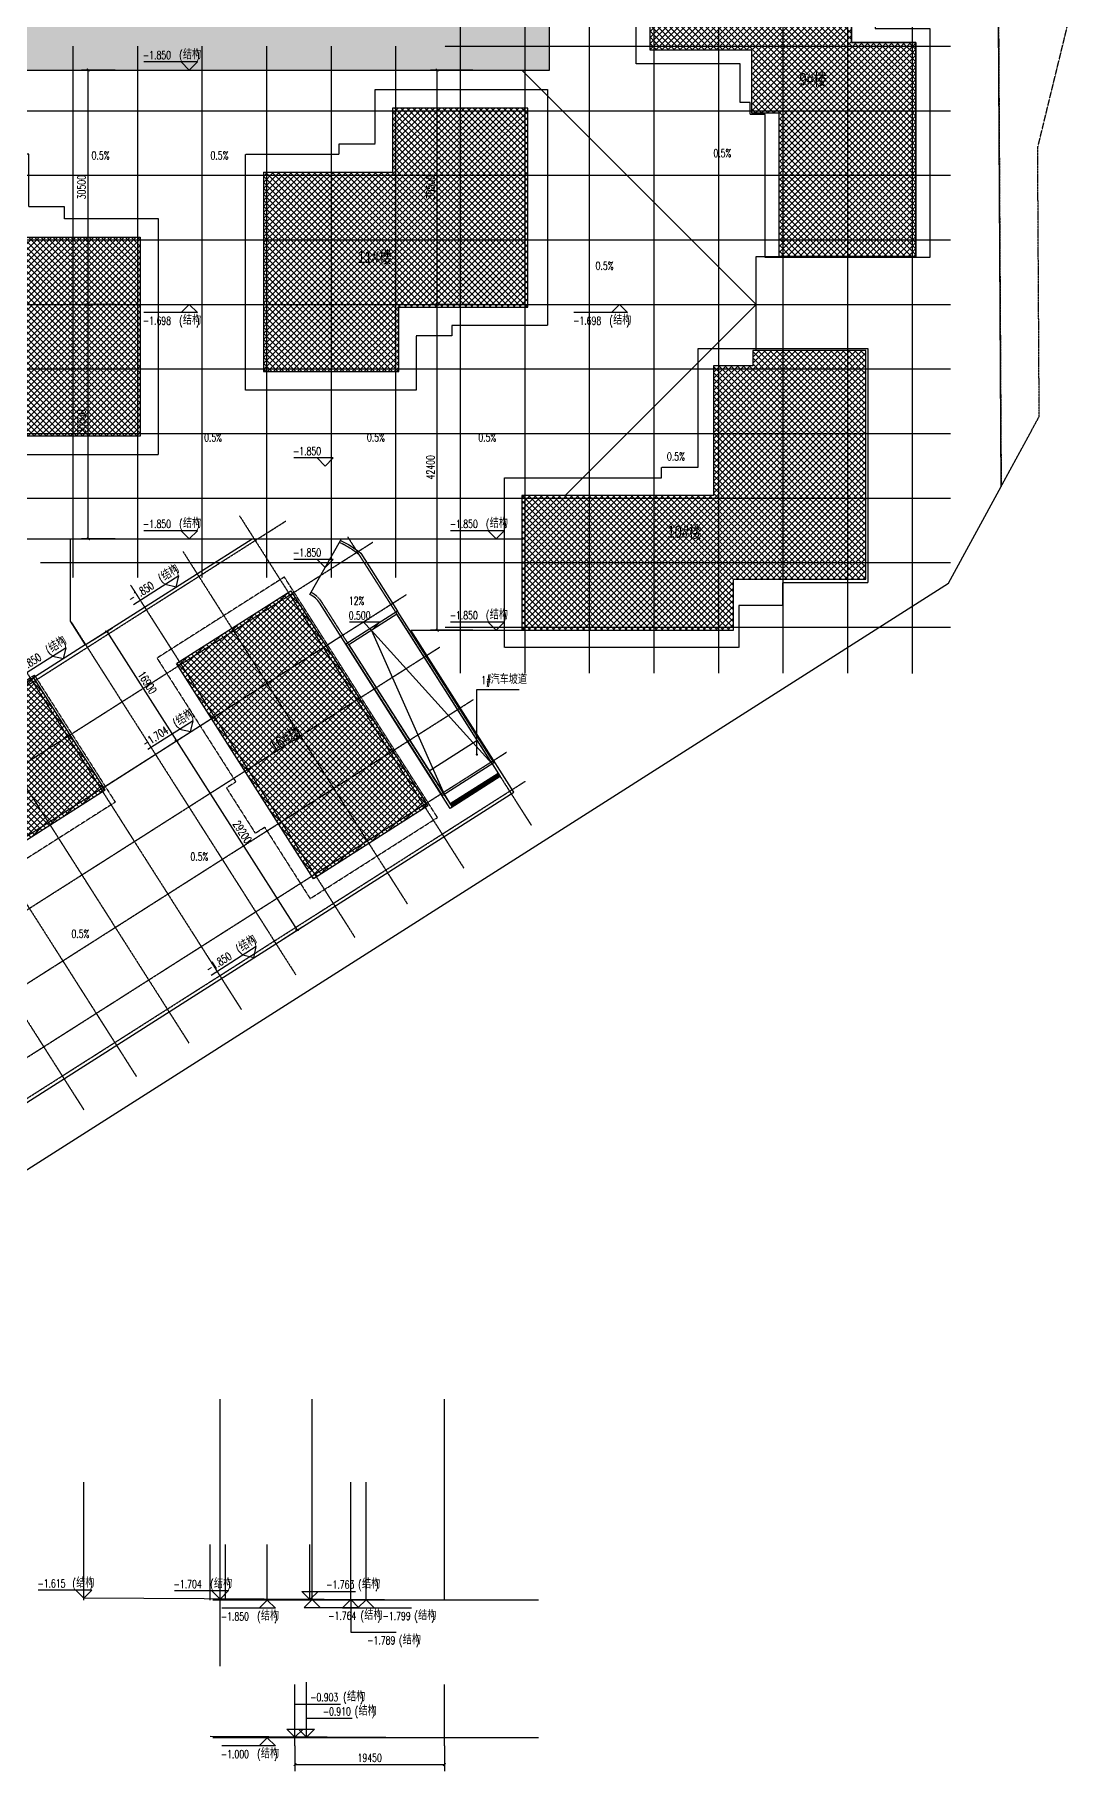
# Model space of a CAD drawing. Extents: x -46296 to 410892, y -135666 to 238728.
# Drawn here: x 275493 to 410892, y -135666 to 90314 of the extents above; entities that cross this region are included whole.
import ezdxf

# ---------------------------------------------------------------- set-up
doc = ezdxf.new("R2010")
doc.units = 0
doc.header["$LTSCALE"] = 10
doc.header["$MEASUREMENT"] = 0
for name, pattern in [('ACAD_ISO04W100', [30, 24, -3, 0, -3]), ('DASH', [0.35, 0.25, -0.1]), ('DOTE', [2.42, 2, -0.2, 0.02, -0.2])]:
    doc.linetypes.add(name, pattern=pattern)
for name, color, linetype in [('0 @ 1', 7, 'Continuous'), ('01-标注_尺寸', 124, 'Continuous'), ('01-标注_标高', 200, 'Continuous'), ('01-标注_符号', 200, 'Continuous'), ('02-TEXT_标注', 130, 'Continuous'), ('05-填充_天正', 26, 'Continuous'), ('A-O_分水线', 127, 'Continuous'), ('A-TECH_结构', 21, 'Continuous'), ('A_AXIS-轴线', 36, 'DOTE'), ('A_STR-砼墙', 51, 'Continuous'), ('M-用地 红线', 20, 'ACAD_ISO04W100'), ('看线', 241, 'Continuous')]:
    doc.layers.add(name, color=color, linetype=linetype)
doc.styles.add('_TCH_DIM', font='SIMPLEX', dxfattribs={"bigfont": 'GBCBIG'})
doc.styles.add('_TCH_DIM_T3', font='SIMPLEX', dxfattribs={"width": 0.705882, "bigfont": 'GBCBIG'})
doc.styles.add('Arial', font='arial.ttf', dxfattribs={"width": 0.75, "height": 2.5})
doc.dimstyles.new('_TCH_ARCH&&350', dxfattribs={"dimtxt": 1041.25, "dimasz": 350, "dimexe": 875, "dimexo": 1050, "dimgap": 350, "dimtad": 1, "dimdec": 0, "dimzin": 0, "dimdsep": 46, "dimtxsty": '_TCH_DIM_T3', "dimblk": 'ARCHTICK', "dimcen": 0.09, "dimclrt": 7, "dimazin": 2, "dimtfac": 1, "dimtdec": 0, "dimtix": 1, "dimtmove": 2, "dimatfit": 3, "dimfxl": 0, "dimtolj": 1, "dimtzin": 0, "dimarcsym": 0})
pattern_1 = [(45, (0, 0), (-392.8862, 392.8862), []), (135, (0, 0), (-392.8862, -392.8862), [])]

# ---------------------------------------------------------------- blocks, each defined once
blk = doc.blocks.new('104 轴线')
for p, q in [((-33600, 142600), (-33600, -14400)), ((-25200, 142600), (-25200, -14400)), ((-16800, 142600), (-16800, -14400)), ((-8400, 142600), (-8400, -14400)), ((0, 142600), (0, -14400)), ((8400, 142578), (8400, -14422)), ((-50400, 134200), (-50400, -14400)), ((-42000, 134200), (-42000, -14400)), ((-100800, 67200), (-100800, -2001)), ((-92400, 67200), (-92400, -2001)), ((-84000, 67200), (-84000, -2001)), ((-75600, 67200), (-75600, -2001)), ((-67200, 67200), (-67200, -2001)), ((-58800, 67200), (-58800, -2001)), ((-52400, 67200), (13400, 67200)), ((-139073, 58800), (13400, 58800)), ((-139073, 50400), (13400, 50400)), ((-139073, 42000), (13400, 42000)), ((-139073, 33600), (13400, 33600)), ((-139073, 25200), (13400, 25200)), ((-139073, 16800), (13400, 16800)), ((-139073, 8400), (13400, 8400)), ((-158456, -48930), (-73109, 5398)), ((-79126, 6098), (-49948, -39738)), ((-153945, -56016), (-61764, 2663)), ((-65036, 3331), (-41175, -34153)), ((-105000, 0), (13400, 0)), ((-105000, 0), (13400, 0)), ((-86465, 1426), (-57287, -44410)), ((-115209, -1092), (-78883, -58157)), ((-149616, -62863), (-57436, -4184)), ((-149595, -62849), (-57415, -4171)), ((-93298, -2923), (-64120, -48760)), ((-122042, -5442), (-85716, -62507)), ((-100975, -7810), (-71797, -53646)), ((-52368, -8400), (13400, -8400)), ((-145267, -69696), (-53086, -11017)), ((-145246, -69682), (-53065, -11004)), ((-128875, -9791), (-92549, -66856)), ((-135708, -14141), (-99382, -71206)), ((-140917, -76529), (-48736, -17850)), ((-140896, -76515), (-48715, -17837)), ((-136567, -83362), (-44387, -24683)), ((-136546, -83348), (-44366, -24670)), ((-134130, -87144), (-41949, -28466))]:
    blk.add_line(p, q)
at = {"layer": 'Defpoints'}
blk.add_lwpolyline([(13135, -2670), (19996, 9914), (18926, 200140), (-165691, 199501, 0.0648429), (-234306, 190322, 0.0648942), (-298282, 163874), (-300993, 152958), (-177498, -41043), (-162540, -55229), (-143745, -84755), (-123037, -89354), (13135, -2670)], format="xyb", close=True, dxfattribs=at)
blk = doc.blocks.new('_ArchTick')
at = {"color": 0, "linetype": 'ByBlock', "const_width": 0.4}
blk.add_lwpolyline([(-0.5, -0.5), (0.5, 0.5)], dxfattribs=at)
blk = doc.blocks.new('*D2029')
at = {"layer": '01-标注_尺寸', "color": 0, "lineweight": -2, "transparency": 16777216}
for p, q in [((309355, -132363), (309355, -135666)), ((328805, -132363), (328805, -135666)), ((309355, -134791), (328805, -134791))]:
    blk.add_line(p, q, dxfattribs=at)
at = {"layer": 'Defpoints', "color": 0, "transparency": 16777216}
for p in [(309355, -131313), (328805, -131313), (328805, -134791)]:
    blk.add_point(p, dxfattribs=at)
at = {"layer": '01-标注_尺寸', "color": 0, "lineweight": -2, "transparency": 16777216, "xscale": 350, "yscale": 350, "zscale": 350, "rotation": 180}
blk.add_blockref('_ArchTick', (309355, -134791), dxfattribs=at)
at = {"layer": '01-标注_尺寸', "color": 0, "lineweight": -2, "transparency": 16777216, "xscale": 350, "yscale": 350, "zscale": 350}
blk.add_blockref('_ArchTick', (328805, -134791), dxfattribs=at)
at = {"layer": '01-标注_尺寸', "color": 7, "transparency": 16777216, "insert": (319080, -133921), "char_height": 1041.2, "attachment_point": 5, "style": '_TCH_DIM_T3'}
blk.add_mtext('\\A1;19450', dxfattribs=at)
blk = doc.blocks.new('*D2033')
at = {"layer": '01-标注_尺寸', "color": 0, "lineweight": -2, "transparency": 16777216}
for p, q in [((332507, 55223), (326993, 55223)), ((327868, 12823), (327868, 55223)), ((332507, 12823), (326993, 12823))]:
    blk.add_line(p, q, dxfattribs=at)
at = {"layer": 'Defpoints', "color": 0, "transparency": 16777216}
for p in [(327868, 55223), (333557, 55223), (333557, 12823)]:
    blk.add_point(p, dxfattribs=at)
at = {"layer": '01-标注_尺寸', "color": 0, "lineweight": -2, "transparency": 16777216, "xscale": 350, "yscale": 350, "zscale": 350}
for p, rotation in [((327868, 55223), 90), ((327868, 12823), 270)]:
    blk.add_blockref('_ArchTick', p, dxfattribs=dict(at, rotation=rotation))
at = {"layer": '01-标注_尺寸', "color": 7, "transparency": 16777216, "insert": (326997, 34023), "char_height": 1041.2, "attachment_point": 5, "rotation": 90, "style": '_TCH_DIM_T3'}
blk.add_mtext('\\A1;42400', dxfattribs=at)
blk = doc.blocks.new('*D2034')
at = {"layer": '01-标注_尺寸', "color": 0, "lineweight": -2, "transparency": 16777216}
for p, q in [((332507, 85723), (326993, 85723)), ((327868, 55223), (327868, 85723)), ((332507, 55223), (326993, 55223))]:
    blk.add_line(p, q, dxfattribs=at)
at = {"layer": 'Defpoints', "color": 0, "transparency": 16777216}
for p in [(327868, 85723), (333557, 85723), (333557, 55223)]:
    blk.add_point(p, dxfattribs=at)
at = {"layer": '01-标注_尺寸', "color": 0, "lineweight": -2, "transparency": 16777216, "xscale": 350, "yscale": 350, "zscale": 350}
for p, rotation in [((327868, 85723), 90), ((327868, 55223), 270)]:
    blk.add_blockref('_ArchTick', p, dxfattribs=dict(at, rotation=rotation))
at = {"layer": '01-标注_尺寸', "color": 7, "transparency": 16777216, "insert": (326997, 70473), "char_height": 1041.2, "attachment_point": 5, "rotation": 90, "style": '_TCH_DIM_T3'}
blk.add_mtext('\\A1;30500', dxfattribs=at)
blk = doc.blocks.new('*D2035')
at = {"layer": '01-标注_尺寸', "color": 0, "lineweight": -2, "transparency": 16777216}
for p, q in [((285981, 55223), (281586, 55223)), ((282461, 24723), (282461, 55223)), ((285981, 24723), (281586, 24723))]:
    blk.add_line(p, q, dxfattribs=at)
at = {"layer": 'Defpoints', "color": 0, "transparency": 16777216}
for p in [(282461, 55223), (287031, 55223), (287031, 24723)]:
    blk.add_point(p, dxfattribs=at)
at = {"layer": '01-标注_尺寸', "color": 0, "lineweight": -2, "transparency": 16777216, "xscale": 350, "yscale": 350, "zscale": 350}
for p, rotation in [((282461, 55223), 90), ((282461, 24723), 270)]:
    blk.add_blockref('_ArchTick', p, dxfattribs=dict(at, rotation=rotation))
at = {"layer": '01-标注_尺寸', "color": 7, "transparency": 16777216, "insert": (281590, 39973), "char_height": 1041.2, "attachment_point": 5, "rotation": 90, "style": '_TCH_DIM_T3'}
blk.add_mtext('\\A1;30500', dxfattribs=at)
blk = doc.blocks.new('*D2036')
at = {"layer": '01-标注_尺寸', "color": 0, "lineweight": -2, "transparency": 16777216}
for p, q in [((285981, 85723), (281586, 85723)), ((282461, 55223), (282461, 85723)), ((285981, 55223), (281586, 55223))]:
    blk.add_line(p, q, dxfattribs=at)
at = {"layer": 'Defpoints', "color": 0, "transparency": 16777216}
for p in [(282461, 85723), (287031, 85723), (287031, 55223)]:
    blk.add_point(p, dxfattribs=at)
at = {"layer": '01-标注_尺寸', "color": 0, "lineweight": -2, "transparency": 16777216, "xscale": 350, "yscale": 350, "zscale": 350}
for p, rotation in [((282461, 85723), 90), ((282461, 55223), 270)]:
    blk.add_blockref('_ArchTick', p, dxfattribs=dict(at, rotation=rotation))
at = {"layer": '01-标注_尺寸', "color": 7, "transparency": 16777216, "insert": (281590, 70473), "char_height": 1041.2, "attachment_point": 5, "rotation": 90, "style": '_TCH_DIM_T3'}
blk.add_mtext('\\A1;30500', dxfattribs=at)
blk = doc.blocks.new('*D2037')
at = {"layer": '01-标注_尺寸', "color": 0, "lineweight": -2, "transparency": 16777216}
for p, q in [((282963, 11464), (285605, 13146)), ((284867, 12676), (293942, -1581)), ((292038, -2793), (294680, -1111))]:
    blk.add_line(p, q, dxfattribs=at)
at = {"layer": 'Defpoints', "color": 0, "transparency": 16777216}
for p in [(282077, 10900), (293942, -1581), (291152, -3357)]:
    blk.add_point(p, dxfattribs=at)
at = {"layer": '01-标注_尺寸', "color": 0, "lineweight": -2, "transparency": 16777216, "xscale": 350, "yscale": 350, "zscale": 350}
for p, rotation in [((284867, 12676), 122.4792185550932), ((293942, -1581), 302.4792185550932)]:
    blk.add_blockref('_ArchTick', p, dxfattribs=dict(at, rotation=rotation))
at = {"layer": '01-标注_尺寸', "color": 7, "transparency": 16777216, "insert": (290139, 6015), "char_height": 1041.2, "attachment_point": 5, "rotation": 302.47922, "style": '_TCH_DIM_T3'}
blk.add_mtext('\\A1;16900', dxfattribs=at)
blk = doc.blocks.new('*D2038')
at = {"layer": '01-标注_尺寸', "color": 0, "lineweight": -2, "transparency": 16777216}
for p, q in [((292038, -2793), (294680, -1111)), ((293942, -1581), (309622, -26214)), ((307718, -27426), (310360, -25744))]:
    blk.add_line(p, q, dxfattribs=at)
at = {"layer": 'Defpoints', "color": 0, "transparency": 16777216}
for p in [(291152, -3357), (309622, -26214), (306832, -27989)]:
    blk.add_point(p, dxfattribs=at)
at = {"layer": '01-标注_尺寸', "color": 0, "lineweight": -2, "transparency": 16777216, "xscale": 350, "yscale": 350, "zscale": 350}
for p, rotation in [((293942, -1581), 122.4792185550931), ((309622, -26214), 302.4792185550931)]:
    blk.add_blockref('_ArchTick', p, dxfattribs=dict(at, rotation=rotation))
at = {"layer": '01-标注_尺寸', "color": 7, "transparency": 16777216, "insert": (302516, -13430), "char_height": 1041.2, "attachment_point": 5, "rotation": 302.47922, "style": '_TCH_DIM_T3'}
blk.add_mtext('\\A1;29200', dxfattribs=at)

msp = doc.modelspace()

# ---------------------------------------------------------------- hatches: boundary and pattern name
at = {"layer": '05-填充_天正'}
h = msp.add_hatch(dxfattribs=at)
h.set_pattern_fill('ANSI37', color=256, scale=350)
h.set_pattern_definition(pattern_1)
h.paths.add_polyline_path([(355556.4, 106022.8), (381756.4, 106022.8), (381756.4, 89322.8), (390156.4, 89322.8), (390156.4, 61472.8), (372356.4, 61472.8), (372356.4, 80122.8), (368806.4, 80122.8), (368806.4, 88322.8), (355556.4, 88322.8)])
h = msp.add_hatch(dxfattribs=at)
h.set_pattern_fill('ANSI37', color=256, scale=350)
h.set_pattern_definition(pattern_1)
edge = h.paths.add_edge_path()
edge.add_line((305256.4, 72422.8), (305256.4, 46472.8))
edge.add_line((305256.4, 46472.8), (322856.4, 46472.8))
edge.add_line((322856.4, 46472.8), (322856.4, 54872.8))
edge.add_line((322856.4, 54872.8), (339656.4, 54872.8))
edge.add_line((339656.4, 54872.8), (339656.5, 80772.8))
edge.add_line((339656.5, 80772.8), (322056.4, 80772.8))
edge.add_line((322056.4, 80772.8), (322056.4, 72372.8))
edge.add_line((322056.4, 72372.8), (305256.4, 72372.8))
h = msp.add_hatch(dxfattribs=at)
h.set_pattern_fill('ANSI37', color=256, scale=350)
h.set_pattern_definition(pattern_1)
h.paths.add_polyline_path([(254906.4, 72372.8), (272456.4, 72372.8), (272456.4, 63972.8), (289206.4, 63972.8), (289206.4, 38072.8), (271656.4, 38072.8), (271656.4, 46472.8), (254906.4, 46472.8)])
h = msp.add_hatch(dxfattribs=at)
h.set_pattern_fill('ANSI37', color=256, scale=350)
h.set_pattern_definition(pattern_1)
h.paths.add_polyline_path([(338856.4, 30372.8), (338856.4, 12822.8), (366406.4, 12822.8), (366406.4, 19472.8), (383656.4, 19472.8), (383656.4, 49222.8), (368956.4, 49222.8), (368956.4, 47222.8), (363806.4, 47222.8), (363806.4, 30372.8)])
h = msp.add_hatch(dxfattribs=at)
h.set_pattern_fill('ANSI37', color=256, scale=350)
h.set_pattern_definition(pattern_1)
edge = h.paths.add_edge_path()
edge.add_line((293968.5, 8516.2), (308820.6, 17962.5))
edge.add_line((308820.6, 17962.5), (326646.2, -10046.7))
edge.add_line((326646.2, -10046.7), (311750.1, -19520.1))
edge.add_line((311750.1, -19520.1), (293939.7, 8497.8))
h = msp.add_hatch(dxfattribs=at)
h.set_pattern_fill('ANSI37', color=256, scale=350)
h.set_pattern_definition(pattern_1)
edge = h.paths.add_edge_path()
edge.add_line((275585.1, 6293.3), (275370.3, 6630.8))
edge.add_line((275370.3, 6630.8), (226104.8, -24729.7))
edge.add_line((226104.8, -24729.7), (248443.8, -59822.9))
edge.add_line((248443.8, -59822.9), (262784.7, -50694))
edge.add_line((262784.7, -50694), (249734.6, -30192.9))
edge.add_line((249734.6, -30192.9), (284659, -7961.3))
edge.add_line((284659, -7961.3), (275388.4, 6642.3))
at = {"layer": 'A-TECH_结构'}
h = msp.add_hatch(dxfattribs=at)
h.set_pattern_fill('ANSI31', color=256, scale=100, angle=77.477531)
h.set_pattern_definition([(122.477531, (1096618.83, 5816.8), (-133.92183, -85.2438), [])])
h.paths.add_polyline_path([(336068.5, -6225.6), (335800, -5803.8), (329557.4, -9777.4), (329825.9, -10199.2)])
at = {"layer": '看线'}
h = msp.add_hatch(dxfattribs=at)
h.set_pattern_fill('砂灰土', color=256, scale=500)
h.set_pattern_definition([(37.5, (0, 0), (-62.9934, 1926.824), [0, -1520, 0, -1700, 0, -1625]), (7.5, (0, 0), (1769.777, 2822.146), [0, -820, 0, -1370, 0, -525]), (327.5, (-1230, 0), (3114.142, 5.659), [0, -500, 0, -1800, 0, -2350]), (317.5, (-1230, 0), (3006.127, 877.676), [0, -250, 0, -1180, 0, -1350])])
h.paths.add_polyline_path([(240808.3, 115942.5), (252356.4, 109930.9), (252356.4, 85722.8), (342456.4, 85722.8), (342456.4, 149322.8), (325467.5, 149322.8), (272530.4, 176880.1)])

# ---------------------------------------------------------------- linework, layer by layer
at = {"layer": '01-标注_标高'}
for p, q in [((296659.9, 86772.8), (289675.3, 86772.8)), ((295609.9, 85722.8), (294559.9, 86772.8)), ((295609.9, 85722.8), (296659.9, 86772.8)), ((295609.9, 55222.8), (294559.9, 54172.8)), ((295609.9, 55222.8), (296659.9, 54172.8)), ((351592, 55222.6), (350542, 54172.6)), ((351592, 55222.6), (352642, 54172.6)), ((296659.9, 54172.8), (289675.3, 54172.8)), ((352642, 54172.6), (345657.4, 54172.6)), ((314344.1, 35237.2), (309207.6, 35237.2)), ((313294.1, 34187.2), (312244.1, 35237.2)), ((313294.1, 34187.2), (314344.1, 35237.2)), ((296659.9, 25772.8), (289675.3, 25772.8)), ((295609.9, 24722.8), (294559.9, 25772.8)), ((295609.9, 24722.8), (296659.9, 25772.8)), ((336580.7, 25772.8), (329596.1, 25772.8)), ((335530.7, 24722.8), (334480.7, 25772.8)), ((335530.7, 24722.8), (336580.7, 25772.8)), ((314344.1, 22040.1), (309207.6, 22040.1)), ((313294.1, 20990.1), (312244.1, 22040.1)), ((313294.1, 20990.1), (314344.1, 22040.1)), ((294224.1, 19879.8), (288332, 16129.1)), ((293902.2, 18430.2), (292452.6, 18752.1)), ((293902.2, 18430.2), (294224.1, 19879.8)), ((320382.2, 13854.9), (316460.5, 13854.9)), ((319332.2, 12804.9), (318282.2, 13854.9)), ((319332.2, 12804.9), (320382.2, 13854.9)), ((336580.7, 13872.8), (329596.1, 13872.8)), ((335530.7, 12822.8), (334480.7, 13872.8)), ((335530.7, 12822.8), (336580.7, 13872.8)), ((279569, 10548.2), (273676.9, 6797.6)), ((279247.1, 9098.6), (277797.5, 9420.5)), ((279247.1, 9098.6), (279569, 10548.2)), ((296101.7, 1038.8), (290209.7, -2711.9)), ((295779.8, -410.9), (296101.7, 1038.8)), ((295779.8, -410.9), (294330.2, -88.9)), ((304324.4, -28341.1), (298432.3, -32091.8)), ((304002.5, -29790.7), (304324.4, -28341.1)), ((304002.5, -29790.7), (302552.9, -29468.8)), ((282930.2, -112111.2), (275945.6, -112111.2)), ((281880.2, -113161.2), (280830.2, -112111.2)), ((281880.2, -113161.2), (282930.2, -112111.2)), ((300655.2, -112199.8), (293670.6, -112199.8)), ((299605.2, -113249.8), (298555.2, -112199.8)), ((299605.2, -113249.8), (300655.2, -112199.8)), ((311305.2, -113308.3), (310255.2, -112258.3)), ((310255.2, -112258.3), (317239.8, -112258.3)), ((311305.2, -113308.3), (312355.2, -112258.3)), ((306805.2, -114445.8), (299820.6, -114445.8)), ((305755.2, -113395.8), (304705.2, -114445.8)), ((305755.2, -113395.8), (306805.2, -114445.8)), ((316605.2, -113334.8), (315555.2, -114384.8)), ((315555.2, -114384.8), (317655.2, -114384.8)), ((316605.2, -113334.8), (317655.2, -114384.8)), ((316605.2, -113334.8), (316605.2, -117560.6)), ((318605.2, -113344.8), (317555.2, -114394.8)), ((317555.2, -114394.8), (324539.8, -114394.8)), ((318605.2, -113344.8), (319655.2, -114394.8)), ((316605.2, -117560.6), (322539.8, -117560.6)), ((309355.2, -131216.1), (309355.2, -126925.4)), ((309355.2, -126925.4), (315289.8, -126925.4)), ((310855.2, -131223.6), (310855.2, -128773.6)), ((310855.2, -128773.6), (316789.8, -128773.6)), ((309355.2, -131216.1), (308305.2, -130166.1)), ((308305.2, -130166.1), (310405.2, -130166.1)), ((309355.2, -131216.1), (310405.2, -130166.1)), ((310855.2, -131223.6), (309805.2, -130173.6)), ((309805.2, -130173.6), (311905.2, -130173.6)), ((310855.2, -131223.6), (311905.2, -130173.6)), ((306805.2, -132363.3), (299820.6, -132363.3)), ((305755.2, -131313.3), (304705.2, -132363.3)), ((305755.2, -131313.3), (306805.2, -132363.3))]:
    msp.add_line(p, q, dxfattribs=at)
at = {"layer": '01-标注_标高', "color": 1}
for p, q in [((311605.2, -113309.8), (310555.2, -114359.8)), ((310555.2, -114359.8), (317539.8, -114359.8)), ((311605.2, -113309.8), (312655.2, -114359.8))]:
    msp.add_line(p, q, dxfattribs=at)
at = {"layer": '01-标注_符号'}
for p, q in [((333028.2, -3368.9), (333028.2, 5107.4)), ((333028.2, 5107.4), (338512.1, 5107.4))]:
    msp.add_line(p, q, dxfattribs=at)
for points in [[(284083.1, 75495.6, 0, 0, 0), (284083.1, 79372.8, 280, 0, 0), (284083.1, 80422.8, 0, 0, 0)], [(299555.8, 75495.6, 0, 0, 0), (299555.8, 79372.8, 280, 0, 0), (299555.8, 80422.8, 0, 0, 0)], [(363437.8, 74913.1, 0, 0, 0), (356087.8, 74913.1, 280, 0, 0), (355037.8, 74913.1, 0, 0, 0)], [(349666.1, 61141.4, 0, 0, 0), (349666.1, 68491.4, 280, 0, 0), (349666.1, 69541.4, 0, 0, 0)], [(298728, 37023.3, 0, 0, 0), (298728, 29673.3, 280, 0, 0), (298728, 28623.3, 0, 0, 0)], [(319906.9, 37023.3, 0, 0, 0), (319906.9, 29673.3, 280, 0, 0), (319906.9, 28623.3, 0, 0, 0)], [(334407.3, 37023.3, 0, 0, 0), (334407.3, 29673.3, 280, 0, 0), (334407.3, 28623.3, 0, 0, 0)], [(357390.9, 35430.2, 0, 0, 0), (351671.4, 35430.2, 280, 0, 0), (350621.4, 35430.2, 0, 0, 0)], [(298400.4, 15263.9, 0, 0, 0), (296828.5, 17603.2, 280, 0, 0), (296242.9, 18474.7, 0, 0, 0)], [(317120.6, 17487.3, 0, 0, 0), (316487, 18510, 280, 0, 0), (315934, 19402.5, 0, 0, 0)], [(287508.4, -2334.2, 0, 0, 0), (284364.7, 2344.4, 280, 0, 0), (283779.1, 3215.9, 0, 0, 0)], [(297135, -17477.8, 0, 0, 0), (300037, -22310, 280, 0, 0), (300577.6, -23210.1, 0, 0, 0)], [(281653.1, -27511.2, 0, 0, 0), (284555.1, -32343.4, 280, 0, 0), (285095.7, -33243.5, 0, 0, 0)]]:
    msp.add_lwpolyline(points, format="xyseb", dxfattribs=at)
at = {"layer": '01-标注_符号', "const_width": 140}
msp.add_lwpolyline([(333028.2, -3438.9, 1), (333028.2, -3298.9, 1)], format="xyb", close=True, dxfattribs=at)
at = {"layer": 'A-O_分水线'}
for p, q in [((289206.4, 55222.8), (305256.4, 55222.8)), ((339656.4, 55222.6), (369356.4, 55222.6)), ((280106.4, 24722.8), (338856.4, 24722.8)), ((315299.8, 24722.8), (315299.8, 24492.3)), ((313382.6, 10794.4), (315322.1, 12029)), ((284445.9, -7625.6), (298501.2, 1321.5))]:
    msp.add_line(p, q, dxfattribs=at)
for points in [[(369356.5, 55222.6), (338856.4, 85722.8)], [(369356.5, 55222.5), (344506.7, 30372.8)], [(282076.8, 10900), (303783.9, 24722.8)]]:
    msp.add_lwpolyline(points, dxfattribs=at)
at = {"layer": 'A-TECH_结构'}
for p, q in [((326819.5, -5474.6), (333062.1, -1501)), ((328498.9, -8673.1), (335247.6, -4377.3)), ((334865.2, -4335.1), (336068.5, -6225.6)), ((335800, -5803.8), (329557.4, -9777.4)), ((336068.5, -6225.6), (329570.7, -10361.6)), ((328622.5, -8308.7), (329825.9, -10199.2))]:
    msp.add_line(p, q, dxfattribs=at)
at = {"layer": 'A-TECH_结构', "color": 8, "linetype": 'DASH', "ltscale": 5}
for points in [[(353756.4, 107922.8), (383556.4, 107922.8), (383556.4, 96122.8), (384856.4, 96122.8), (384856.4, 91122.8), (391956.4, 91122.8), (391956.4, 61322.8), (370556.4, 61322.8), (370556.4, 79922.8), (368606.4, 79922.8), (368606.4, 81492.8), (367306.4, 81492.8), (367306.4, 86522.8), (353756.4, 86522.8), (353756.4, 107922.8)], [(305409.5, -12812), (311325.8, -22106.2), (327902.3, -11554.3), (307979.8, 19742.8), (291403.3, 9190.8), (301659.9, -6921.7), (300436.7, -7700.3), (304186.3, -13590.6), (305409.5, -12812)]]:
    msp.add_lwpolyline(points, dxfattribs=at)
at = {"layer": 'A-TECH_结构'}
for points in [[(355556.4, 106022.8), (381756.4, 106022.8), (381756.4, 89322.8), (390156.4, 89322.8), (390156.4, 61472.8), (372356.4, 61472.8), (372356.4, 80122.8), (368806.4, 80122.8), (368806.4, 88322.8), (355556.4, 88322.8), (355556.4, 106022.8)], [(305256.4, 72422.8), (305256.4, 46472.8), (322856.4, 46472.8), (322856.4, 54872.8), (339656.4, 54872.8), (339656.5, 80772.8), (322056.4, 80772.8), (322056.4, 72372.8), (305256.4, 72372.8)], [(254906.4, 72372.8), (272456.4, 72372.8), (272456.4, 63972.8), (289206.4, 63972.8), (289206.4, 38072.8), (271656.4, 38072.8), (271656.4, 46472.8), (254906.4, 46472.8), (254906.4, 72372.8)], [(338856.4, 30372.8), (338856.4, 12822.8), (366406.4, 12822.8), (366406.4, 19472.8), (383656.4, 19472.8), (383656.4, 49222.8), (368956.4, 49222.8), (368956.4, 47222.8), (363806.4, 47222.8), (363806.4, 30372.8), (338856.4, 30372.8)], [(293968.5, 8516.2), (308820.6, 17962.5), (326646.2, -10046.7), (311750.1, -19520.1), (293939.7, 8497.8)], [(335247.6, -4377.3), (322714.3, 15313.2), (315965.5, 11017.5), (328498.9, -8673.1)], [(334865.2, -4335.1), (322622.3, 14899), (316379.6, 10925.5), (328622.5, -8308.7)], [(334994.6, -4538.4), (319332.2, 12804.9), (328751.9, -8512)], [(275585.1, 6293.3), (275370.3, 6630.8), (226104.8, -24729.7), (248443.8, -59822.9), (262784.7, -50694), (249734.6, -30192.9), (284659, -7961.3), (275388.4, 6642.3)]]:
    msp.add_lwpolyline(points, dxfattribs=at)
at = {"layer": 'A-TECH_结构', "color": 8, "linetype": 'DASH', "ltscale": 5}
for points in [[(325106.4, 51122.8), (325106.4, 44072.8), (302906.4, 44072.8), (302906.4, 74772.8), (315126.4, 74772.8), (315126.4, 76122.8), (319806.4, 76122.8), (319806.4, 83172.8), (342206.4, 83172.8), (342206.4, 52472.8), (329786.4, 52472.8), (329786.4, 51122.8)], [(264756.4, 44072.8), (264756.4, 42522.8), (269406.4, 42522.8), (269406.4, 35672.8), (291606.4, 35672.8), (291606.4, 66372.8), (279386.4, 66372.8), (279386.4, 67922.8), (274706.4, 67922.8), (274706.4, 74772.8), (252206.4, 74772.8), (252206.4, 44072.8)], [(361806.4, 34023), (361806.4, 49472.8), (383906.4, 49472.8), (383906.4, 18972.8), (372806.4, 18972.8), (372806.4, 16022.8), (367106.4, 16022.8), (367106.4, 10572.8), (336606.4, 10572.8), (336606.4, 32672.8), (357056.4, 32672.9), (357056.4, 34022.6)], [(225759.7, -24653), (275447, 6975.9), (285972.1, -9558.4), (251047.5, -31789.9), (263129.9, -50770.6), (248367.2, -60168)]]:
    msp.add_lwpolyline(points, close=True, dxfattribs=at)
at = {"layer": 'A-TECH_结构'}
msp.add_lwpolyline([(329572.5, -10360.4), (312582.8, 16331.2, 0.13821437), (311288.4, 17487.8), (315299.8, 24492.3, -0.06216599), (317908.6, 22862.4), (322714.3, 15313.2)], format="xyb", dxfattribs=at)
at = {"layer": 'A-TECH_结构', "linetype": 'DASH'}
for points in [[(315150.2, 24231, -0.06169981), (317681.8, 22660.1), (322461.2, 15152.1)], [(329813.2, -10179.9), (312835.8, 16492.3, 0.13678203), (311437.8, 17748.6)]]:
    msp.add_lwpolyline(points, format="xyb", dxfattribs=at)
at = {"layer": 'A_STR-砼墙'}
msp.add_lwpolyline([(240808.3, 115942.5), (252356.4, 109930.9), (252356.4, 109930.9), (252356.4, 85722.8), (342456.4, 85722.8), (342456.4, 149322.8), (325467.5, 149322.8), (272530.4, 176880.1)], close=True, dxfattribs=at)
for points in [[(264610.7, -54866), (337834, -8255), (324416.7, 12822.8), (366406.4, 12822.8), (366406.4, 19472.8), (383656.4, 19472.8), (383656.4, 49222.8), (369356.4, 49222.8), (369356.4, 61472.8), (390156.4, 61472.8), (390156.4, 89322.8), (381756.4, 89322.8), (381756.4, 108422.8)], [(251501.5, 24722.8), (280106.4, 24722.8), (280106.4, 13995.5), (282076.8, 10899.9), (226104.8, -24729.7)]]:
    msp.add_lwpolyline(points, dxfattribs=at)
at = {"layer": 'M-用地 红线', "ltscale": 0.05}
msp.add_lwpolyline([(401252, 31537.3), (406201, 40615.3), (406004, 75614.3), (410892, 95642.3), (410198, 218797.3), (390086, 238728.3), (215507, 238124.3, 0.03748606), (172964, 234781.3, 0.03748491), (131398, 225125.3), (114193, 213768.3), (100383, 207916.3), (86907, 201333.3), (82974, 185497.3, -0.06489419), (146950, 211945.3, -0.06484287), (215565, 221124.3), (400182, 221763.3), (401252, 31537.3)], format="xyb", close=True, dxfattribs=at)
at = {"layer": '看线'}
for p, q in [((299605.2, -121976.5), (299605.2, -87238.8)), ((311605.2, -113395.8), (311605.2, -87238.8)), ((328805.2, -113395.8), (328805.2, -87238.8)), ((281880.2, -113395.8), (281880.2, -98064.6)), ((316605.2, -113395.8), (316605.2, -98064.6)), ((318605.2, -113395.8), (318605.2, -98064.6)), ((298305.2, -113395.8), (298305.2, -106153.5)), ((300330.2, -113395.8), (300330.2, -106153.5)), ((305755.2, -113395.8), (305755.2, -106153.5)), ((311305.2, -113395.8), (311305.2, -106153.5)), ((328805.2, -113395.8), (281880.2, -113161.2)), ((341066.3, -113395.8), (298666.3, -113395.8)), ((310855.2, -131313.3), (310855.2, -124071)), ((309355.2, -132363.3), (309355.2, -124391)), ((328805.2, -132363.3), (328805.2, -124391)), ((328805.2, -131313.3), (298305.2, -131160.8)), ((341066.3, -131313.3), (298666.3, -131313.3))]:
    msp.add_line(p, q, dxfattribs=at)

# ---------------------------------------------------------------- block references
at = {"layer": 'A_AXIS-轴线'}
msp.add_blockref('104 轴线', (381256.4, 21622.8), dxfattribs=at)

# ---------------------------------------------------------------- texts
at = {"layer": '0 @ 1', "style": 'Arial', "width": 0.75}
for s, rotation, p in [('9#楼', 359.360823, (374998.6, 83730.1)), ('11#楼', 359.360823, (317511, 60611.3)), ('10#楼', 359.360823, (357819.1, 24854.1)), ('16#楼', 31.943328, (306661.6, -3164.2))]:
    msp.add_text(s, height=1600, rotation=rotation, dxfattribs=at).set_placement(p)
at = {"layer": '02-TEXT_标注', "style": '_TCH_DIM', "width": 0.705882}
for s, height, rotation, p in [('-1.850', 1041.25, 359.999979, (289570.3, 87140.3)), ('(', 1041.2, 359.999979, (294291.8, 87140.3)), (')', 1041.2, 359.999979, (296502, 87140.3)), ('-1.698', 1041.25, 359.999979, (289570.3, 52580.3)), ('(', 1041.2, 359.999979, (294291.8, 52580.3)), (')', 1041.2, 359.999979, (296502, 52580.3)), ('-1.698', 1041.25, 359.999979, (345552.4, 52580.1)), ('(', 1041.2, 359.999979, (350273.9, 52580.1)), (')', 1041.2, 359.999979, (352484.1, 52580.1)), ('-1.850', 1041.25, 359.999979, (289570.3, 26140.3)), ('(', 1041.2, 359.999979, (294291.8, 26140.3)), (')', 1041.2, 359.999979, (296502, 26140.3)), ('-1.850', 1041.25, 359.999979, (329491.1, 26140.3)), ('(', 1041.2, 359.999979, (334212.6, 26140.3)), (')', 1041.2, 359.999979, (336422.8, 26140.3)), (')', 1041.2, 32.479208, (293893.6, 20105.1)), ('-1.850', 1041.25, 32.479208, (288046.1, 16382.8)), ('(', 1041.2, 32.479208, (292029.1, 18918.2)), ('-1.850', 1041.25, 359.999979, (329491.1, 14240.3)), ('(', 1041.2, 359.999979, (334212.6, 14240.3)), (')', 1041.2, 359.999979, (336422.8, 14240.3)), (')', 1041.2, 32.479208, (279238.5, 10773.5)), ('-1.850', 1041.25, 32.479208, (273391, 7051.2)), ('(', 1041.2, 32.479208, (277374, 9586.6)), (')', 1041.2, 32.479208, (295805.2, 1285.6)), ('-1.704', 1041.25, 32.479208, (289923.7, -2458.3)), ('(', 1041.2, 32.479208, (293940.7, 98.7)), (')', 1041.2, 32.479208, (303993.9, -28115.9)), ('-1.850', 1041.25, 32.479208, (298146.4, -31838.2)), ('(', 1041.2, 32.479208, (302129.4, -29302.8))]:
    msp.add_text(s, height=height, rotation=rotation, dxfattribs=at).set_placement(p)
at = {"layer": '02-TEXT_标注', "style": '_TCH_DIM'}
for rotation, p in [(359.999979, (294781.8, 87140.3)), (359.999979, (294781.8, 52580.3)), (359.999979, (350763.9, 52580.1)), (359.999979, (294781.8, 26140.3)), (359.999979, (334702.6, 26140.3)), (32.479208, (292442.4, 19181.3)), (359.999979, (334702.6, 14240.3)), (32.479208, (277787.3, 9849.7)), (32.479208, (294354, 361.9)), (32.479208, (302542.8, -29039.6))]:
    msp.add_text('结构', height=1181.56, rotation=rotation, dxfattribs=at).set_placement(p)
at = {"layer": '02-TEXT_标注', "style": '_TCH_DIM', "width": 0.705882}
for s, height, p in [('0.5%', 1041.25, (282893.1, 74086.9)), ('0.5%', 1041.25, (298365.8, 74086.9)), ('0.5%', 1041.25, (363805.3, 74392.5)), ('0.5%', 1041.25, (348476.1, 59732.6)), ('0.5%', 1041.25, (297538, 37390.8)), ('0.5%', 1041.25, (318716.9, 37390.8)), ('0.5%', 1041.25, (333217.3, 37390.8)), ('-1.850', 1041.25, (309102.6, 35604.7)), ('0.5%', 1041.25, (357758.4, 34909.6)), ('-1.850', 1041.25, (309102.6, 22407.6)), ('12%', 1041.25, (316369.1, 16133.6)), ('0.500', 1041.25, (316355.5, 14222.4)), ('1#', 1041.25, (333596.5, 5822)), ('0.5%', 1041.25, (295755.8, -17162.8)), ('0.5%', 1041.25, (280273.9, -27196.2)), ('-1.615', 1041.25, (275840.6, -111743.7)), ('(', 1041.2, (280401.1, -111743.7)), (')', 1041.2, (282611.3, -111743.7)), ('(', 1041.2, (298327.4, -111832.3)), (')', 1041.2, (300537.6, -111832.3)), ('(', 1041.2, (317589.8, -111890.8)), (')', 1041.2, (319800, -111890.8)), ('-1.704', 1041.25, (293565.6, -111832.3)), ('-1.763', 1041.25, (313424.8, -111890.8)), ('-1.850', 1041.25, (299715.6, -116038.3)), ('(', 1041.2, (304437.1, -116038.3)), (')', 1041.2, (306647.3, -116038.3)), ('-1.799', 1041.25, (320759.8, -115987.3)), ('(', 1041.2, (324889.8, -115987.3)), (')', 1041.2, (327100, -115987.3)), ('-1.789', 1041.25, (318759.8, -119153.1)), ('(', 1041.2, (322889.8, -119153.1)), (')', 1041.2, (325100, -119153.1)), ('-0.903', 1041.25, (311334.8, -126557.9)), ('(', 1041.2, (315639.8, -126557.9)), (')', 1041.2, (317850, -126557.9)), ('-0.910', 1041.25, (312974.8, -128406.1)), ('(', 1041.2, (317139.8, -128406.1)), (')', 1041.2, (319350, -128406.1)), ('-1.000', 1041.25, (299715.6, -133955.8)), ('(', 1041.2, (304437.1, -133955.8)), (')', 1041.2, (306647.3, -133955.8))]:
    msp.add_text(s, height=height, dxfattribs=at).set_placement(p)
at = {"layer": '02-TEXT_标注', "style": '_TCH_DIM'}
for s, p in [('汽车坡道', (334821.5, 5822)), ('结构', (280891.1, -111743.7)), ('结构', (298817.4, -111832.3)), ('结构', (318079.8, -111890.8)), ('结构', (304927.1, -116038.3)), ('结构', (325379.8, -115987.3)), ('结构', (323379.8, -119153.1)), ('结构', (316129.8, -126557.9)), ('结构', (317629.8, -128406.1)), ('结构', (304927.1, -133955.8))]:
    msp.add_text(s, height=1181.56, dxfattribs=at).set_placement(p)
at = {"layer": '02-TEXT_标注', "color": 1, "style": '_TCH_DIM', "width": 0.705882}
for s, height, p in [('-1.764', 1041.25, (313689.8, -115952.3)), ('(', 1041.2, (317889.8, -115952.3)), (')', 1041.2, (320100, -115952.3))]:
    msp.add_text(s, height=height, dxfattribs=at).set_placement(p)
at = {"layer": '02-TEXT_标注', "color": 1, "style": '_TCH_DIM'}
msp.add_text('结构', height=1181.56, dxfattribs=at).set_placement((318379.8, -115952.3))

# ---------------------------------------------------------------- dimensions: what is measured, and where the dimension line sits
at = {"layer": '01-标注_尺寸', "color": 3}
for p1, p2, distance, picture, middle in [((287030.9, 55222.8), (287030.9, 85722.8), 4569.9, '*D2036', (281590.4, 70472.8)), ((333556.5, 55222.8), (333556.5, 85722.8), 5688.8, '*D2034', (326997.1, 70472.8)), ((287030.9, 24722.8), (287030.9, 55222.8), 4569.9, '*D2035', (281590.4, 39972.8)), ((333556.5, 12822.8), (333556.5, 55222.8), 5688.8, '*D2033', (326997.1, 34022.8)), ((282076.8, 10899.8), (291152, -3356.8), 3307.3, '*D2037', (290138.8, 6015)), ((291152, -3356.8), (306832.2, -27989.5), 3307.3, '*D2038', (302516.5, -13429.6))]:
    dim = msp.add_aligned_dim(p1=p1, p2=p2, distance=distance, dimstyle='_TCH_ARCH&&350', dxfattribs=at)
    dim.commit()
    dim.dimension.update_dxf_attribs({"geometry": picture, "text_midpoint": middle})
at = {"layer": '01-标注_尺寸'}
dim = msp.add_aligned_dim(p1=(309355.2, -131313.3), p2=(328805.2, -131313.3), distance=-3478.1, dimstyle='_TCH_ARCH&&350', dxfattribs=at)
dim.commit()
dim.dimension.update_dxf_attribs({"geometry": '*D2029', "text_midpoint": (319080.2, -133920.8)})

doc.saveas('drawing.dxf')
